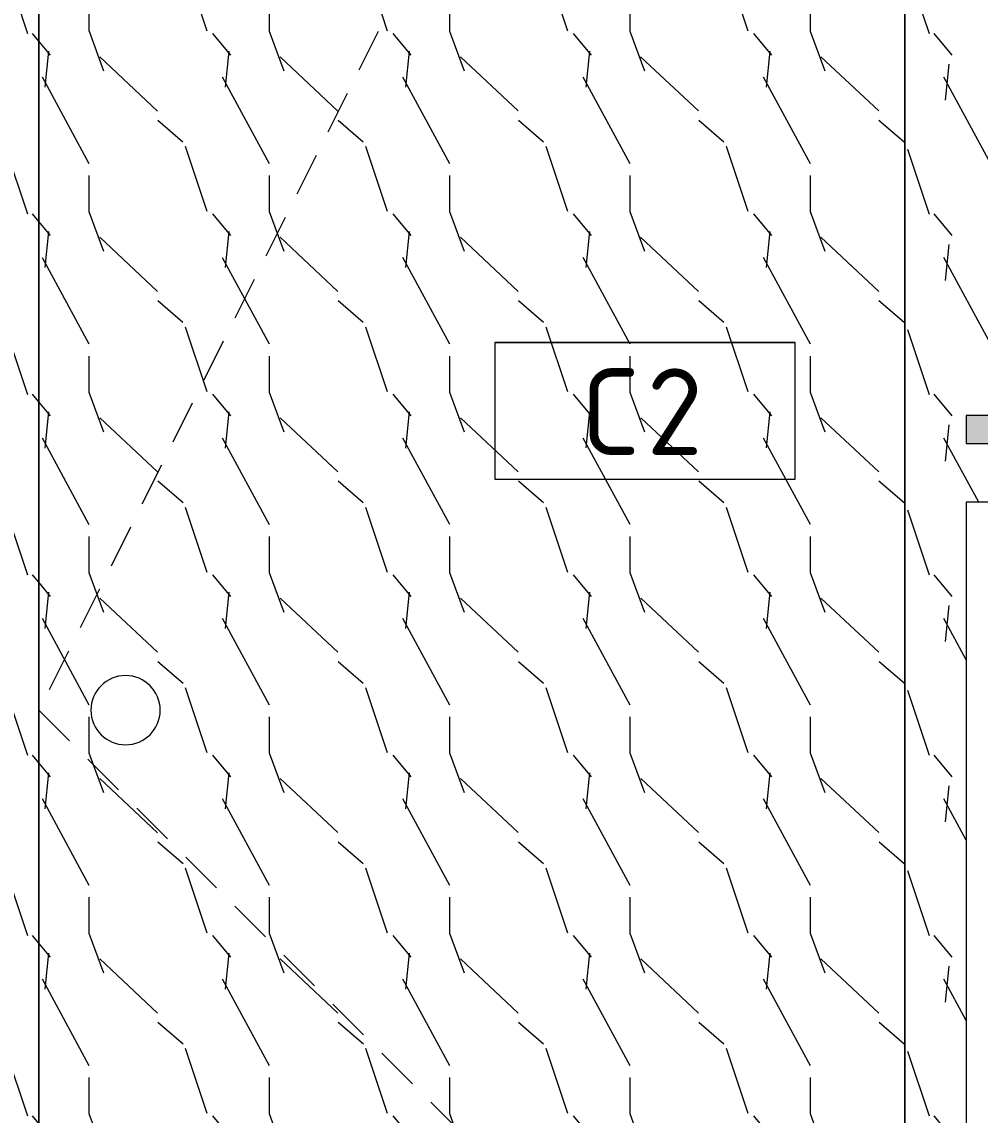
# Model space of a CAD drawing. Header units: millimetres. Extents: x 0 to 98412, y -2706 to 7916.
# Drawn here: x 80040 to 80593, y 416 to 1047 of the extents above; entities that cross this region are included whole.
import ezdxf

# ---------------------------------------------------------------- set-up
doc = ezdxf.new("R2010")
doc.units = ezdxf.units.MM
doc.linetypes.add('200_ШТРИХ__ш1_п0_6_', pattern=[40, 25, -15])
for name, color, linetype, lineweight in [('A-DOOR-2', 7, '200_ШТРИХ__ш1_п0_6_', 9), ('A-GENM', 7, 'Continuous', 9), ('A-GENM-IDEN', 7, 'Continuous', 9), ('Знаки', 7, 'Continuous', 9), ('Знаки-1', 7, 'Continuous', 18)]:
    doc.layers.add(name, color=color, linetype=linetype, lineweight=lineweight)
doc.styles.add('GOST Common_1', font='GOST_Common.ttf', dxfattribs={"height": 50})
pattern_1 = [(108.435, (-7005.587, 0), (-104.12513, 208.25044), [39.513, -289.759]), (139.399, (-7018.082, 37.485), (-624.75285, 520.62186), [19.2, -940.786]), (136.848, (-6928.534, 49.98), (-1561.885053, 1457.7390814), [45.673, -2237.967]), (109.983, (-6961.854, 81.218), (-312.373483, 833.000664), [24.375, -1194.377]), (90, (-6970.18, 0), (-104.125, 104.125), [20.825, -83.3]), (118.443, (-6970.184, 20.825), (728.8763269, -1353.6237543), [56.841, -2785.217]), (84.289, (-6997.257, 70.805), (-104.131824, -937.124192), [20.929, -1025.515]), (129.806, (-6995.174, 91.63), (416.50377, -520.62198), [16.265, -796.978])]

# ---------------------------------------------------------------- blocks, each defined once
blk = doc.blocks.new('131_Сантехническая перегородка_Дверь_сдвиг_ - СД-1-30823593-Развертка 1_13-2')
at = {"layer": 'A-GENM'}
h = blk.add_hatch(dxfattribs=at)
h.set_pattern_fill('FP_24', color=256, style=0, pattern_type=2)
h.set_pattern_definition(pattern_1)
h.paths.add_polyline_path([(-1251, 150), (-1140.4, 150), (-1140.4, 202.93), (-1139.33, 206.37), (-1136.36, 208.82), (-1133.11, 209.79), (-1125.28, 209.96), (-1122.04, 209.74), (-1118.65, 208.75), (-1115.92, 206.37), (-1114.85, 202.93), (-1114.85, 150), (-1051, 150), (-1051, 1650), (-1251, 1650), (-1251, 176.96)])
h = blk.add_hatch(dxfattribs=at)
h.set_pattern_fill('FP_23', color=256, style=0, pattern_type=2)
h.set_pattern_definition([(108.435, (-7005.587, 0), (-104.12513, 208.25044), [39.513, -289.76]), (139.399, (-7018.082, 37.485), (-624.75285, 520.62186), [19.2, -940.786]), (136.848, (-6928.534, 49.98), (-1561.885053, 1457.7390814), [45.673, -2237.967]), (109.983, (-6961.854, 81.218), (-312.373483, 833.000664), [24.375, -1194.377]), (90, (-6970.18, 0), (-104.125, 104.125), [20.825, -83.3]), (118.443, (-6970.184, 20.825), (728.8763269, -1353.6237543), [56.841, -2785.217]), (84.289, (-6997.257, 70.805), (-104.131824, -937.124192), [20.929, -1025.514]), (129.806, (-6995.174, 91.63), (416.50377, -520.62198), [16.265, -796.978])])
h.paths.add_polyline_path([(-1051, 150), (-551, 150), (-551, 1650), (-1051, 1650), (-1051, 176.96)])
h.paths.add_polyline_path([(-1001, 630), (-1006.18, 630.68), (-1011, 632.68), (-1015.14, 635.86), (-1018.32, 640), (-1020.32, 644.82), (-1021, 650), (-1020.32, 655.18), (-1018.32, 660), (-1015.14, 664.14), (-1011, 667.32), (-1006.18, 669.32), (-1001, 670), (-995.82, 669.32), (-991, 667.32), (-986.86, 664.14), (-983.68, 660), (-981.68, 655.18), (-981, 650), (-981.68, 644.82), (-983.68, 640), (-986.86, 635.86), (-991, 632.68), (-995.82, 630.68)])
h = blk.add_hatch(dxfattribs=at)
h.set_pattern_fill('FP_24', color=256, style=0, pattern_type=2)
h.set_pattern_definition(pattern_1)
h.paths.add_polyline_path([(-551, 150), (-515.5, 150), (-515.5, 770), (-499.5, 770), (-499.5, 150), (-420, 150), (-420, 630), (-402, 630), (-402, 612.5), (-356, 612.5), (-355.82, 630), (-338, 630), (-338, 612.5), (-274, 612.5), (-274, 630), (-256, 630), (-256, 150), (-151, 150), (-151, 804), (-515.5, 804), (-515.5, 820), (-151, 820), (-151, 1650), (-551, 1650), (-551, 237.68)])
h.paths.add_polyline_path([(-306, 162.5), (-296.75, 162.5), (-274, 162.5), (-274, 597.5), (-338, 597.5), (-338, 162.5), (-307.44, 162.5)])
h.paths.add_polyline_path([(-363.77, 162.5), (-363.77, 202.93), (-362.71, 206.37), (-359.73, 208.82), (-356, 210), (-356, 597.5), (-402, 597.5), (-402, 162.5), (-385.35, 162.5)])
at = {"layer": 'A-DOOR-2'}
for p, q in [((-551, 1650), (-1051, 650)), ((-1051, 650), (-551, 150))]:
    blk.add_line(p, q, dxfattribs=at)
at = {"layer": 'A-GENM'}
for p, q in [((-1051, 1650), (-1051, 150)), ((-1051, 150), (-1051, 1650)), ((-551, 150), (-551, 1650)), ((-551, 1650), (-551, 150))]:
    blk.add_line(p, q, dxfattribs=at)
for start, end in [(0, 180), (180, 360)]:
    blk.add_arc((-1001, 650), 20, start, end, dxfattribs=at)
blk = doc.blocks.new('Зашивка радиатора_ СУ - Зашивка радиатора  М15-33170478-Развертка 1_13-2')
at = {"layer": 'Знаки'}
blk.add_hatch(color=256, dxfattribs=at).paths.add_polyline_path([(-296.75, 804), (-119.54, 804), (-119.54, 820), (-515.5, 820), (-515.5, 804), (-355.82, 804)])
at = {"layer": 'Знаки-1'}
for p, q in [((-119.54, 820), (-515.5, 820)), ((-515.5, 820), (-515.5, 804)), ((-515.5, 804), (-119.54, 804)), ((-515.5, 770), (-515.5, 100)), ((-499.5, 770), (-515.5, 770))]:
    blk.add_line(p, q, dxfattribs=at)
blk = doc.blocks.new('Mark Reiling - Mark Reiling-26174330-Развертка 1_13-2')
at = {"layer": 'A-GENM-IDEN'}
for p, q in [((-787.75, 862.25), (-787.75, 783.43)), ((-787.75, 862.25), (-614.25, 862.25)), ((-614.25, 862.25), (-787.75, 862.25)), ((-787.75, 862.25), (-787.75, 783.43)), ((-614.25, 783.43), (-614.25, 862.25)), ((-614.25, 783.43), (-614.25, 862.25)), ((-787.75, 783.43), (-614.25, 783.43)), ((-787.75, 783.43), (-614.25, 783.43))]:
    blk.add_line(p, q, dxfattribs=at)

msp = doc.modelspace()

# ---------------------------------------------------------------- block references
at = {"layer": 'A-GENM'}
msp.add_blockref('131_Сантехническая перегородка_Дверь_сдвиг_ - СД-1-30823593-Развертка 1_13-2', (81100.84, 0), dxfattribs=at)
at = {"layer": 'A-GENM-IDEN'}
msp.add_blockref('Mark Reiling - Mark Reiling-26174330-Развертка 1_13-2', (81100.84, 0), dxfattribs=at)
at = {"layer": 'Знаки'}
msp.add_blockref('Зашивка радиатора_ СУ - Зашивка радиатора  М15-33170478-Развертка 1_13-2', (81100.84, 0), dxfattribs=at)

# ---------------------------------------------------------------- texts
at = {"layer": 'A-GENM-IDEN', "char_height": 50, "width": 44.0928, "attachment_point": 1, "style": 'GOST Common_1'}
for s, insert in [('\\fGOST Common|b0|i0|c204|p34|;С', (80364.31, 847.27)), ('\\fGOST Common|b0|i0|c204|p34|;2', (80400.69, 847.27))]:
    msp.add_mtext(s, dxfattribs=dict(at, insert=insert))

doc.saveas('drawing.dxf')
